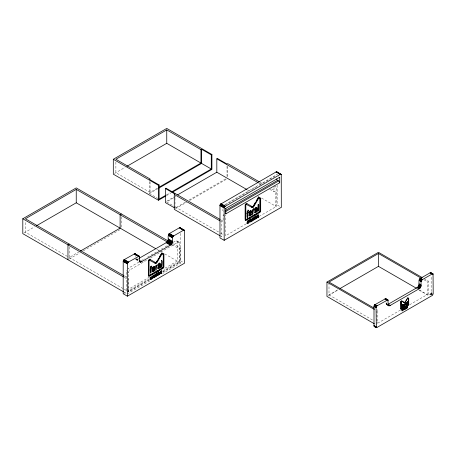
<?xml version="1.0" encoding="UTF-8"?>
<svg xmlns="http://www.w3.org/2000/svg" width="456" height="456" viewBox="0 0 456 456"><rect width="100%" height="100%" fill="white"/><g stroke="black" fill="none" stroke-linecap="round" stroke-linejoin="round"><path stroke-width="0.34" stroke-dasharray="2.28 1.71" d="M419.098 290.124L428.338 295.454L430.726 293.898L431.154 292.57L431.154 275.578M114.536 173.462L125.081 167.375M24.031 232.953L34.57 226.86M115.887 162.097L115.887 172.681L150.081 192.421L158.05 187.821M149.437 181.511L149.437 193.538L158.027 188.579M166.474 194.877L170.156 192.751M166.457 195.635L170.755 193.15M166.571 201.238L174.54 196.639M69.249 246.913L69.249 257.498L79.059 251.837M173.337 198.001L166.605 201.888L174.534 206.54M173.947 197.647L175.782 196.587M69.187 259.025L79.635 252.994M83.317 250.868L120.179 229.585M185.398 202.139L174.99 208.147L174.99 196.177M189.069 200.019L227.02 178.108M175.509 208.666L186.567 202.282M189.639 200.509L227.111 178.872M224.722 204.738L276.809 174.671M225.617 204.761L248.902 191.32M251.256 189.958L256.87 186.721M259.321 185.307L274.637 176.461M138.681 258.575L136.486 259.675L135.552 259.378L139.986 262.018M138.955 262.058L127.959 268.407L130.216 269.707L147.932 259.481M141.394 260.65L145.059 258.529M147.505 257.121L162.775 248.303M165.214 246.895L168.27 245.134M173.155 242.313L175.6 240.899L179.47 243.133L179.47 262.399L162.923 271.953M150.372 258.073L177.857 242.204A2.28 1.317 -60 0 1 179.47 243.133M220.613 221.223L221.833 221.924L223.121 221.183L223.121 215.329A2.28 1.317 -60 0 1 223.451 214.001M269.684 189.331L273.982 191.816L275.276 191.07L275.276 205.969L277.123 204.904L281.318 207.326M172.026 244.695L179.356 248.925L180.644 248.178L180.644 263.078L162.832 273.366M126.962 290.107L149.636 277.02M164.952 268.174L177.213 261.094L177.213 241.834A2.28 1.317 -60 0 0 175.6 240.899M123.2 293.767L126.272 291.994M126.888 291.64L149.625 278.513M163.145 270.71L180.348 260.775L183.346 262.502M149.329 279.67L128.495 291.703L128.495 278.291M162.809 271.89L179.356 262.337L179.356 248.925M126.91 290.791L128.603 291.766L149.443 279.739M246.211 223.867L225.378 235.894L225.378 216.628A2.28 1.317 -60 0 1 226.011 214.787M259.082 216.435L276.245 206.528L276.245 187.262A2.28 1.317 -60 0 0 275.909 186.322M127.201 293.938L150.548 280.457M328.998 282.743L328.998 294.918L338.158 289.628M328.177 295.699L337.987 290.033M400.442 310.069L377.842 323.116L377.842 310.268L376.821 310.855L376.821 325.196M424.257 279.944L427.312 281.705L428.338 281.113L428.338 295.454M409.602 304.785L427.312 294.559L427.312 281.705M386.905 304.671L386.072 303.548L386.038 300.19M273.982 185.962L276.245 187.262M260.034 182.275L262.474 183.682M271.616 188.961L275.276 191.07M258.62 182.941L260.461 184.007M424.023 278.627L428.338 281.113M431.154 292.57L432.174 293.162M431.137 292.877L432.157 293.47M431.085 293.162L432.106 293.755M431 293.425L432.02 294.017M430.88 293.67L432.926 294.855M430.726 293.898L432.772 295.083M430.538 294.103L431.564 294.696M430.059 294.456L431.085 295.049M247.232 189.781L249.29 190.967M261.539 198.041L276.245 206.528M419.372 289.976L427.312 294.559M386.038 302.966L387.064 303.559M386.072 303.548L387.098 304.141M386.175 304.01L388.227 305.189M386.352 304.351L387.885 305.241M223.121 215.329L224.814 216.304M376.622 309.561L377.842 310.268M220.664 219.763L223.121 221.183M328.998 294.918L373.572 320.648M376.622 322.409L377.842 323.116M175.15 206.893L219.866 232.714M220.476 233.067L223.543 234.834M149.437 193.538L159.115 199.13M220.613 236.122L221.833 236.824L221.833 221.924M176.74 240.791L178.997 242.09M172.704 243.595L180.644 248.178M156.761 249.29L159.269 250.737M159.811 251.051L161.646 252.111M164.696 253.872L180.644 263.078M136.435 258.683L138.658 259.966M135.871 258.917L138.738 260.575M135.375 259.036L138.373 260.764M126.91 271.525L128.603 272.5L128.603 291.766M124.214 275.823L126.66 277.237M124.146 277.271L126.591 278.684M67.425 256.443L25.382 232.172L25.382 221.582M69.249 257.498L123.604 288.882M124.214 289.235L126.66 290.643M124.146 292.171L126.591 293.584M277.123 185.244L277.123 204.904M273.982 187.262L273.982 191.816M227.726 166.406L227.726 177.549M227.02 166.144L227.02 176.7M180.348 233.392L180.348 260.775M150.081 181.836L150.081 192.421M135.238 254.522L135.238 256.603M126.346 290.461L126.346 271.2A2.28 1.317 -60 0 1 126.563 270.14M121.404 216.817L121.404 227.458M276.564 174.95A1.596 0.923 60 0 1 277.607 174.751M278.724 176.529A1.596 0.923 60 0 1 278.736 176.706M223.394 211.253A1.596 0.923 60 0 1 222.556 209.509M128.603 272.5A2.28 1.317 -60 0 1 130.216 269.707"/><path stroke-width="0.68" d="M163.271 253.758L163.271 266.332A1.431 0.826 -60 0 1 163.014 267.25M155.941 275.527L155.644 276.079M156.773 273.081C155.701 274.472 157.856 275.042 156.665 275.43M153.085 275.635C151.187 283.814 152.008 274.37 153.102 276.062M153.102 276.376L153.153 277.054L153.507 277.037M247.175 212.741L247.921 211.778M404.221 305.292C401.861 307.555 404.079 306.409 404.136 306.352A0.787 0.456 -60 0 1 403.845 306.82L403.264 307.133A0.809 0.467 -60 0 1 403.024 307.03L402.973 305.32A0.821 0.473 -60 0 1 403.315 304.745L403.879 304.437A0.809 0.467 -60 0 1 404.187 304.671L404.221 305.03M154.174 275.726L154.139 274.808M256.739 210.484C256.204 213.932 253.986 210.353 256.739 209.942M249.061 212.239L249.107 213.043M152.275 269.701L154.253 268.339L154.151 266.486M247.192 211.379L247.215 212.034M157.867 266.891L158.004 267.609L158.66 267.45M123.2 261.47L124.038 259.749L134.811 253.69L139.274 256.266L139.57 261.453L139.986 262.018L141.132 261.955L170.282 245.168C174.334 243.475 170.704 238.163 173.599 235.957L183.454 230.269L184.389 230.217L184.543 263.197L127.395 296.189L123.2 293.767L123.2 261.47L127.395 263.893L127.395 296.189M127.395 263.893L128.227 262.171L139.16 256.158M139.291 258.221L166.092 242.746C170.139 241.053 166.508 235.741 169.404 233.54L179.516 227.721L180.08 227.692L180.331 228.194M224.17 240.318L224.17 208.021L224.597 206.693L280.229 174.397L281.249 174.517L281.318 207.326L224.17 240.318L219.974 237.895L219.974 205.599L220.402 204.271L276.034 171.975L276.849 171.821L277.123 172.607M374.005 306.449L374.838 304.728L385.611 298.663L387.931 300.002L388.227 305.189L388.643 305.754L389.789 305.697L418.939 288.904C422.991 287.212 419.36 281.899 422.256 279.693L432.111 274.005L433.046 273.959L433.2 293.755L432.584 295.288L377.14 327.38C376.018 327.967 374.051 326.832 374.005 325.567L374.005 306.449L376.052 307.629L376.325 327.533M376.052 307.629L376.884 305.908L387.811 299.894M389.789 305.697L387.742 304.511L416.892 287.725C420.945 286.026 417.308 280.719 420.21 278.513L430.059 272.825L431.085 272.939M247.939 209.977L247.853 210.347M256.739 209.036L255.092 210.569A1.374 0.792 -60 0 0 254.841 211.048L254.938 212.849L256.369 212.251A1.339 0.775 -60 0 0 256.654 211.835C257.64 212.405 257.874 208.586 256.922 207.474A1.55 0.895 -60 0 0 256.506 207.429L256.335 207.474A2.263 1.305 -60 0 0 255.736 207.833C252.932 212.923 256.768 205.987 256.739 208.888M245.18 204.681L245.174 219.068A0.667 0.388 -60 0 0 245.636 219.319M154.835 275.675L155.103 276.114M155.467 276.171C156.374 274.056 156.374 277.111 155.274 276.319A1.18 0.684 -60 0 1 154.96 276.507M402.021 304.996C401.616 313.221 403.292 301.735 402.015 304.813M253.656 208.432L253.416 209.167M249.25 219.781L249.295 219.501M257.024 215.5L257.002 216.081M157.993 264.754L158.118 264.298M256.329 218.139L257.064 215.671L256.192 218.777L255.582 216.514L255.919 216.321L256.318 218.139M150.469 266.977L150.44 267.906M152.327 267.883L152.332 268.915M247.243 212.667L246.799 213.436L247.232 213.334L247.323 217.54L247.807 217.21L247.819 213.02L248.566 212.433L248.548 212.051L247.859 212.405L247.836 211.749L248.571 210.13L247.351 211.498L247.135 216.891M400.659 301.188L400.87 308.581M155.713 266.31L155.98 265.58M154.179 269.758L154.071 270.083A1.573 0.906 -60 0 1 153.963 270.311M254.682 210.797L254.813 210.461M151.147 267.934L150.406 268.516L150.36 272.762M404.381 303.878L404.244 305.851M250.88 214.12L250.84 214.212A1.573 0.906 -60 0 1 250.606 214.656M159.093 274.05L158.773 274.278M255.867 218.179L255.548 218.407M254.727 208.979L255.012 208.204M247.939 220.949L247.927 220.636A0.844 0.484 -60 0 0 247.819 220.476M161.293 271.645L161.281 270.687M407.083 306.808L406.986 306.215M256.625 211.413L256.483 207.286M249.175 211.789L249.278 211.578A0.883 0.507 -60 0 1 249.466 211.322M252.39 213.858L252.447 210.712L252.875 209.543M161.321 266.435L161.378 260.433M157.28 260.53L156.265 262.268A1.431 0.826 -60 0 1 154.892 263.095M157.958 259.367L158.637 258.204M159.309 257.047L161.002 254.14M253.376 205.821L255.406 202.333M256.084 201.176L258.113 197.687L260.137 198.81L260.142 211.196A0.673 0.388 -60 0 1 259.903 211.761L246.28 219.695A0.667 0.388 -60 0 1 245.818 219.439L245.83 205.052A0.638 0.37 -60 0 1 246.006 204.624L246.605 204.311M407.755 298.138L405.219 302.493A0.718 0.41 -60 0 1 404.529 302.909L401.599 301.216L401.337 301.49L401.348 308.968L408.359 304.939L408.445 298.515L407.801 298.218M162.011 253.023L156.545 262.399A0.667 0.388 -60 0 1 155.98 262.816L149.54 259.133M258.786 197.152L253.319 206.528A0.667 0.388 -60 0 1 252.755 206.944L246.878 203.593M257.651 216.782C256.768 217.939 256.688 215.317 258.067 215.773M247.756 222.745L246.958 223.355M406.057 303.388L406.068 302.944M151.147 266.139L150.731 266.469M150.839 278.81L150.275 279.203M250.652 219.342L250.566 219.427A0.883 0.513 -60 0 0 250.219 220.066L250.224 221.776A0.878 0.507 -60 0 0 250.583 221.998L251.21 221.627A0.855 0.496 -60 0 0 251.495 221.16C248.999 222.129 251.501 220.995 251.558 219.313A0.889 0.513 -60 0 0 251.222 219.057L251.045 219.097A1.379 0.798 -60 0 0 250.743 219.268L250.566 219.136M252.145 220.043L251.604 220.071M153.729 277.088C153.849 278.411 154.954 275.874 154.721 277.031A0.855 0.496 -60 0 1 154.436 277.499L153.809 277.869A0.878 0.507 -60 0 1 153.586 277.829A0.866 0.502 -60 0 1 153.45 277.647L153.444 275.937A0.883 0.513 -60 0 1 153.792 275.304L153.968 275.139A1.379 0.798 -60 0 1 154.276 274.968L154.453 274.928A0.878 0.507 -60 0 1 154.664 274.991A0.889 0.513 -60 0 1 154.784 275.185L154.801 276.136L153.165 277.499A0.878 0.507 -60 0 1 153.011 277.487M160.928 273.001L160.301 273.378M247.408 222.79L246.913 222.881M250.293 215.05L248.993 215.671A1.624 0.935 -60 0 1 248.754 215.563M158.392 263.893L158.99 263.619L159.309 264.115M255.166 208.021L255.765 207.748L256.078 208.244M250.447 221.365L250.116 221.576M153.182 270.602L152.538 270.824L152.275 270.094M158.449 265.831L159.321 265.443M245.607 204.003L252.31 207.6A1.431 0.826 -60 0 0 253.684 206.773L258.803 198.035M249.626 211.179L250.213 211.014L250.452 211.396M402.865 304.511L403.161 304.431M253.753 219.444L253.901 219.051M159.395 267.558C160.552 266.72 160.261 264.132 159.503 262.969A1.55 0.895 -60 0 0 159.378 262.924M257.651 210.832L258.147 210.461L258.153 204.562M165.841 195.989L158.471 200.247L113.31 174.169L113.31 159.269L166.754 128.415L211.915 154.487L211.915 169.387L172.596 192.09M211.915 154.487L211.27 154.863L201.592 149.277L200.948 149.648L166.754 129.909L115.887 159.269L150.081 179.014L149.437 179.385L159.115 184.971L159.115 199.13L165.864 195.231M123.536 291.823L22.8 233.66L22.8 218.76L76.243 187.906L167.819 240.774M167.751 242.227L76.243 189.394L25.382 218.76L123.604 275.47M126.922 166.315L166.754 143.315L200.948 163.054L200.948 149.648M36.412 225.8L76.243 202.806L155.536 248.583M113.31 159.269L158.471 185.347L159.115 184.971M158.66 187.467L200.948 163.054M158.642 188.225L201.592 163.43L211.27 169.016L211.27 154.863M69.249 244.091L67.961 244.832L67.961 259.732M121.404 213.978L120.116 214.725L120.116 228.131L80.284 251.131M174.391 207.799L165.38 202.595L165.38 188.516L165.961 188.18L220.048 219.41M177.601 194.866L216.822 172.225L216.822 158.813L217.404 158.477L227.02 164.029L227.726 163.618L259.424 181.921M171.388 192.044L211.27 169.016M220.003 235.769L174.283 209.372L174.283 194.473L174.99 194.068L165.38 188.516M225.298 208.671L279.705 177.264L279.705 182.759L225.783 213.887A1.482 0.855 60 0 0 225.475 212.855M225.52 210.404L277.607 180.337L278.656 180.941A1.482 0.855 60 0 1 279.705 182.759M225.344 211.721L278.656 180.941M374.359 323.777L326.952 296.406L326.952 282.065L378.463 252.322L422.176 277.561M421.817 278.536L378.463 253.507L328.998 282.065L374.182 308.153M339.988 288.568L378.463 266.355L416.322 288.209M405.156 306.421L406.376 305.714M162.028 253.906L156.915 262.645A1.431 0.826 -60 0 1 155.536 263.471L148.861 259.857M255.434 209.811L256.038 209.469L256.095 210.113M160.649 272.916L160.341 272.973M249.643 214.93C247.215 213.665 252.909 212.57 250.754 210.404M374.838 326.325L374.273 326.353M254.608 212.536L255.719 211.88A1.339 0.775 -60 0 0 255.827 211.749M405.857 307.287L406.005 307.002L405.823 307.264M149.83 260.182L149.232 260.496A0.638 0.37 -60 0 0 149.055 260.923L149.044 275.31A0.667 0.388 -60 0 0 149.505 275.561L163.128 267.632A0.673 0.388 -60 0 0 163.373 267.068L163.368 254.682L161.829 253.792M252.008 206.545L252.105 206.574A0.667 0.388 -60 0 0 252.51 206.374M155.234 262.417L155.336 262.445A0.667 0.388 -60 0 0 155.496 262.417M246.958 203.632L246.833 203.598A1.391 0.804 -60 0 0 246.103 203.872L245.63 204.391A1.391 0.804 -60 0 0 245.317 205.132L245.277 219.735A1.431 0.826 -60 0 0 246.297 220.305L259.743 212.542A1.431 0.826 -60 0 0 260.684 210.837L260.684 198.257L258.142 196.775M401.776 300.88L404.831 302.567L407.767 297.682L408.696 298.218L408.718 304.528A0.718 0.41 -60 0 1 408.245 305.377L401.519 309.259A0.718 0.41 -60 0 1 401.012 308.974L401.012 301.826A0.707 0.41 -60 0 1 401.251 301.216L401.44 301.028A0.707 0.41 -60 0 1 401.787 300.914L401.85 300.926M150.184 259.504L150.064 259.47A1.397 0.809 -60 0 0 149.357 259.709L148.861 260.262A1.391 0.804 -60 0 0 148.548 261.003L148.508 275.606A1.431 0.826 -60 0 0 149.522 276.176L162.969 268.413A1.431 0.826 -60 0 0 163.915 266.709L163.915 254.129L161.834 252.915M252.413 220.208L252.048 220.447A1.18 0.684 -60 0 1 251.735 220.636A0.923 0.536 -60 0 1 251.524 220.664M276.701 171.769L281.164 174.346M276.513 171.781L281.249 174.517M276.29 171.849L280.702 174.397M276.034 171.975L280.229 174.397M430.726 272.62L433.046 273.959M430.538 272.625L433.132 274.124M430.316 272.694L432.368 273.879M430.059 272.825L432.111 274.005M216.822 158.813L258.005 182.588M420.21 278.513L422.256 279.693M419.953 278.679L421.999 279.864M419.731 278.867L421.777 280.047M419.543 279.072L421.589 280.258M419.389 279.3L421.441 280.48M419.269 279.545L421.321 280.725M419.184 279.813L421.236 280.993M419.132 280.098L421.184 281.278M419.115 280.4L421.167 281.586M419.115 283.866L421.167 285.051M419.081 284.487L421.133 285.673M418.978 285.074L421.025 286.254M418.802 285.616L420.854 286.795M418.562 286.117L420.609 287.297M418.249 286.579L420.295 287.759M417.867 287.001L419.913 288.181M417.411 287.383L419.463 288.562M216.822 172.225L246.838 189.553M416.892 287.725L418.939 288.904M221.063 203.712L225.258 206.135M385.611 298.663L387.931 300.002M385.423 298.674L388.016 300.168M220.807 203.878L225.002 206.3M385.2 298.743L388.067 300.396M384.95 298.868L386.996 300.054M220.59 204.066L224.779 206.488M220.402 204.271L224.597 206.693M220.248 204.499L224.443 206.921M220.128 204.744L224.323 207.166M220.043 205.012L224.238 207.429M219.991 205.297L224.187 207.719M219.974 205.599L224.17 208.021M388.261 304.249L390.313 305.435M387.799 304.95L389.338 305.833M387.617 305.161L388.957 305.856M375.094 304.562L377.14 305.742M374.838 304.728L376.884 305.908M374.615 304.916L376.662 306.096M374.427 305.121L376.479 306.301M374.273 305.343L376.325 306.529M374.154 305.594L376.206 306.774M374.074 305.856L376.12 307.042M374.023 306.141L376.069 307.327M326.952 282.065L374.359 309.436M174.283 194.473L220.003 220.869M374.005 325.567L376.052 326.747M374.023 325.852L376.884 327.505M374.074 326.074L376.662 327.573M374.154 326.245L376.479 327.585M179.926 227.641L184.389 230.217M179.738 227.652L184.475 230.388M179.516 227.721L183.711 230.143M179.259 227.846L183.454 230.269M169.404 233.54L173.599 235.957M169.153 233.706L173.343 236.128M168.931 233.894L173.12 236.311M168.743 234.099L172.938 236.521M168.589 234.327L172.784 236.744M168.469 234.572L172.664 236.989M168.384 234.834L172.579 237.257M168.332 235.119L172.528 237.542M168.315 235.427L172.51 237.844M168.315 238.893L172.51 241.315M168.281 239.514L172.476 241.936M168.178 240.095L172.368 242.518M168.002 240.637L172.197 243.059M167.762 241.138L171.952 243.561M167.449 241.6L171.638 244.023M167.067 242.022L171.256 244.445M166.611 242.404L170.806 244.826M166.092 242.746L170.282 245.168M161.441 260.467L162.022 260.803C162.775 260.205 161.549 272.819 161.441 264.736M134.811 253.69L139.274 256.266M134.623 253.696L139.359 256.432M134.4 253.77L138.595 256.186M134.144 253.895L138.339 256.318M139.257 260.313L141.656 261.698M139.336 260.917L141.132 261.955M139.485 261.408L140.682 262.097M139.103 261.425L140.3 262.12M124.294 259.584L128.484 262.006M124.038 259.749L128.227 262.171M123.815 259.937L128.011 262.36M123.627 260.142L127.822 262.565M123.473 260.37L127.669 262.793M123.354 260.615L127.549 263.038M123.268 260.883L127.463 263.306M123.217 261.168L127.412 263.591M22.8 218.76L123.536 276.923M259.994 197.847L260.04 210.461A1.431 0.826 -60 0 1 259.698 211.533M134.965 253.735L135.221 254.237M406.33 302.63L406.393 303.217M158.5 271.822L158.768 273.03M155.906 273.828L155.941 274.546M156.756 272.808L156.75 272.506M153.695 267.472L153.444 266.885L152.851 267.051A0.883 0.507 -60 0 0 152.504 267.45M386.021 299.216L386.038 299.501M258.085 215.192L258.056 214.816A0.889 0.513 -60 0 0 257.868 214.588M250.948 219.347L250.914 218.937A0.889 0.513 -60 0 0 250.578 218.68M252.715 218.675L252.652 217.865A0.94 0.541 -60 0 0 252.556 217.74M401.639 305.292L401.639 306.278M378.463 253.507L378.463 266.355M225.783 213.887L225.783 208.392A0.684 0.393 60 0 1 225.481 208.74M201.592 149.277L201.592 163.43M166.754 129.909L166.754 143.315M158.471 185.347L158.471 200.247M76.243 189.394L76.243 202.806M247.933 222.323A0.792 0.456 -60 0 1 247.819 222.636M256.922 217.489A0.878 0.507 -60 0 0 257.076 217.506L257.703 217.13A0.855 0.496 -60 0 0 257.925 216.817M245.14 220.071A1.431 0.826 -60 0 0 245.647 219.934L259.099 212.165A1.431 0.826 -60 0 0 259.481 211.823M253.04 206.397A1.431 0.826 -60 0 1 251.661 207.224M279.705 177.264A0.684 0.393 60 0 1 279.562 177.578M277.607 180.337A1.596 0.923 60 0 1 276.564 178.929M404.569 302.123A0.718 0.41 -60 0 1 403.885 302.533M407.789 304.836A0.718 0.41 -60 0 1 407.601 305.007M400.875 308.889A0.718 0.41 -60 0 1 400.624 308.957M152.093 271.502A1.624 0.935 -60 0 0 152.219 271.542L153.518 270.921A1.573 0.906 -60 0 0 153.683 270.733M157.519 268.35A1.06 0.61 -60 0 0 157.651 268.396L158.95 267.752A1.339 0.775 -60 0 0 159.15 267.484M148.485 275.943A1.431 0.826 -60 0 0 148.878 275.806L162.325 268.037A1.431 0.826 -60 0 0 162.456 267.94M162.923 267.404A1.431 0.826 -60 0 1 162.587 267.826M148.861 275.19A0.667 0.388 -60 0 1 148.434 275.093M148.445 260.404A0.638 0.37 -60 0 1 148.588 260.125M158.146 272.802C157.793 278.622 159.332 272.922 158.146 272.802M248.959 220.373C248.053 227.362 250.988 217.387 248.959 220.373M254.921 216.931C254.568 222.75 256.107 217.05 254.921 216.931M402.853 309.293C402.437 312.428 403.822 308.039 402.865 309.271M405.834 307.572L405.851 308.854L405.834 307.572M154.504 275.652L154.504 275.994C152.942 277.71 154.065 274.335 154.504 275.652M251.279 219.781C250.253 222.112 250.452 218.561 251.279 219.781M404.01 308.997L403.628 309.396L404.01 308.997M150.736 277.755C150.303 280.731 151.677 278.04 151.808 278.565A0.792 0.456 -60 0 1 151.688 278.878L150.828 279.596A0.878 0.507 -60 0 1 150.463 279.391L150.463 277.63A0.883 0.513 -60 0 1 150.605 277.294A0.895 0.519 -60 0 1 150.828 276.997L151.609 276.678A0.844 0.484 -60 0 1 151.797 276.877L150.736 277.755M156.585 275.897L155.918 276.695A1.18 0.684 -60 0 1 155.604 276.877A0.923 0.536 -60 0 1 155.302 276.889C154.236 275.977 158.506 272.876 155.228 274.934A0.832 0.479 -60 0 1 155.336 274.626L155.393 274.523A0.952 0.547 -60 0 1 155.678 274.17L156.14 273.913A0.849 0.49 -60 0 1 156.368 273.942A0.94 0.541 -60 0 1 156.522 274.113L156.585 275.897M247.511 221.884C247.072 224.859 248.452 222.169 248.577 222.693A0.792 0.456 -60 0 1 248.463 223.007L247.602 223.725A0.878 0.507 -60 0 1 247.237 223.52L247.237 221.758A0.883 0.513 -60 0 1 247.38 221.422A0.895 0.519 -60 0 1 247.602 221.126L248.383 220.807A0.844 0.484 -60 0 1 248.571 221.006L247.511 221.884M253.359 220.026L252.692 220.824A1.18 0.684 -60 0 1 252.379 221.006A0.923 0.536 -60 0 1 252.071 221.017C251.011 220.083 255.286 217.022 252.003 219.062A0.832 0.479 -60 0 1 252.111 218.755L252.162 218.652A0.952 0.547 -60 0 1 252.453 218.299L252.915 218.042A0.849 0.49 -60 0 1 253.143 218.071A0.94 0.541 -60 0 1 253.297 218.242L253.359 220.026M402.129 310.051C401.947 311.351 403.309 309.903 402.095 310.969C401.24 309.675 403.463 309.162 402.129 310.051M403.469 309.259C403.115 310.867 404.529 309.749 403.942 308.644A0.69 0.399 -60 0 0 403.742 308.74L403.474 309.202M405.053 309.122L404.723 309.521A0.593 0.342 -60 0 1 404.563 309.613C404.067 308.307 405.481 307.435 405.053 309.122M151.044 270.955C151.278 277.824 148.719 267.188 151.614 266.076C151.227 268.185 151.654 267.7 151.044 270.955M156.322 266.959C156.1 275.766 154.949 265.107 156.579 265.352C158.357 263.745 156.556 266.008 156.322 266.959M160.552 267.222L160.501 267.655L159.879 267.706A1.339 0.775 -60 0 1 159.594 268.122L158.164 268.721L158.067 266.92A1.374 0.792 -60 0 1 158.323 266.441L159.948 265.09L159.509 263.984L158.027 265.512L158.962 263.705A2.263 1.305 -60 0 1 159.566 263.346L159.731 263.3A1.55 0.895 -60 0 1 160.147 263.346L160.529 264.007L160.552 267.222M160.552 272.05L160.592 273.526A0.878 0.507 -60 0 0 160.945 273.748L161.578 273.378A0.855 0.496 -60 0 0 161.863 272.91C159.577 273.817 161.686 272.842 161.926 271.063A0.889 0.513 -60 0 0 161.8 270.87A0.878 0.507 -60 0 0 161.589 270.807L161.413 270.841A1.379 0.798 -60 0 0 161.11 271.018L160.928 271.177A0.883 0.513 -60 0 0 160.586 271.816L160.552 272.05M253.091 211.088C252.875 219.9 251.718 209.218 253.354 209.481C255.126 207.873 253.331 210.136 253.091 211.088M257.326 216.178L257.366 217.654A0.878 0.507 -60 0 0 257.72 217.877L258.347 217.506A0.855 0.496 -60 0 0 258.637 217.039C256.312 217.922 258.484 216.982 258.7 215.192A0.889 0.513 -60 0 0 258.364 214.936L258.187 214.97A1.379 0.798 -60 0 0 257.879 215.146L257.703 215.306A0.883 0.513 -60 0 0 257.361 215.945L257.326 216.178M404.922 304.654L404.66 306.358L404.626 304.015L405.504 303.497L404.922 304.654M407.037 304.785L406.701 305.024A0.667 0.388 -60 0 1 406.558 305.235L405.84 305.531L405.794 304.631A0.684 0.393 -60 0 1 405.92 304.391C407.778 302.636 405.606 303.947 405.914 303.428A0.866 0.502 -60 0 1 406.148 303.109L406.245 303.023A1.134 0.655 -60 0 1 406.541 302.847L406.627 302.824A0.775 0.45 -60 0 1 406.837 302.847A0.861 0.496 -60 0 1 406.974 303.001L407.037 304.785M407.037 307.196C406.644 308.695 408.069 307.84 407.516 306.58A0.69 0.399 -60 0 0 407.316 306.683L407.037 307.196M157.4 273.469C158.232 275.686 156.818 276.9 157.081 273.663C156.3 272.956 158.42 272.352 157.417 273.452M254.174 217.597C254.978 220.237 253.582 220.926 253.661 217.888C253.462 216.412 255.121 216.913 254.174 217.597M405.458 307.908C405.675 310.912 405.076 306.392 405.458 307.908M258.797 210.507L258.221 211.185L258.21 204.596L258.797 204.932L258.797 210.507M407.772 304.363L407.504 304.716L407.482 301.405L407.772 304.363M152.344 268.772L152.526 271.713A1.624 0.935 -60 0 0 152.868 271.913L154.162 271.297A1.573 0.906 -60 0 0 154.715 270.459C155.376 268.356 152.504 273.281 152.925 269.969C155.621 270.402 155.644 264.719 153.108 267.148A1.607 0.929 -60 0 0 152.697 267.683L152.344 268.772M154.339 267.849C154.464 269.513 151.922 269.627 153.148 267.826A0.883 0.507 -60 0 1 153.495 267.421L154.088 267.262L154.339 267.849M249.118 212.901L249.301 215.842A1.624 0.935 -60 0 0 249.637 216.041L250.937 215.426A1.573 0.906 -60 0 0 251.49 214.588C252.151 212.485 249.272 217.409 249.7 214.098C252.39 214.531 252.413 208.848 249.877 211.276A1.607 0.929 -60 0 0 249.466 211.812L249.118 212.901M251.113 211.977C251.267 213.607 248.748 213.687 249.922 211.954A0.883 0.507 -60 0 1 250.27 211.55L250.863 211.39L251.113 211.977M403.93 305.098C403.161 307.059 403.081 304.078 403.93 305.098M160.871 271.884C161.692 273.229 161.726 269.895 160.871 271.884M257.646 216.013C258.466 217.364 258.478 214.046 257.646 216.013M407.197 307.116L407.556 306.814L407.197 307.116M253.04 219.689C252.424 221.981 251.94 218.851 253.04 219.689M404.894 308.951L404.552 309.419L404.894 308.951M159.965 266.355C158.124 271.246 158.192 264.172 159.965 266.355M406.741 304.351C406.119 306.449 405.789 303.508 406.741 304.351M160.29 271.542L159.737 274.421C158.352 275.527 158.899 268.966 159.549 274.01L160.29 271.542M406.906 306.945C406.894 311.579 405.555 304.693 406.535 308.176L406.906 306.945M158.523 271.861C157.981 272.95 158.141 271.075 158.523 271.861M255.297 215.99C254.733 217.096 254.915 215.198 255.297 215.99"/></g></svg>
